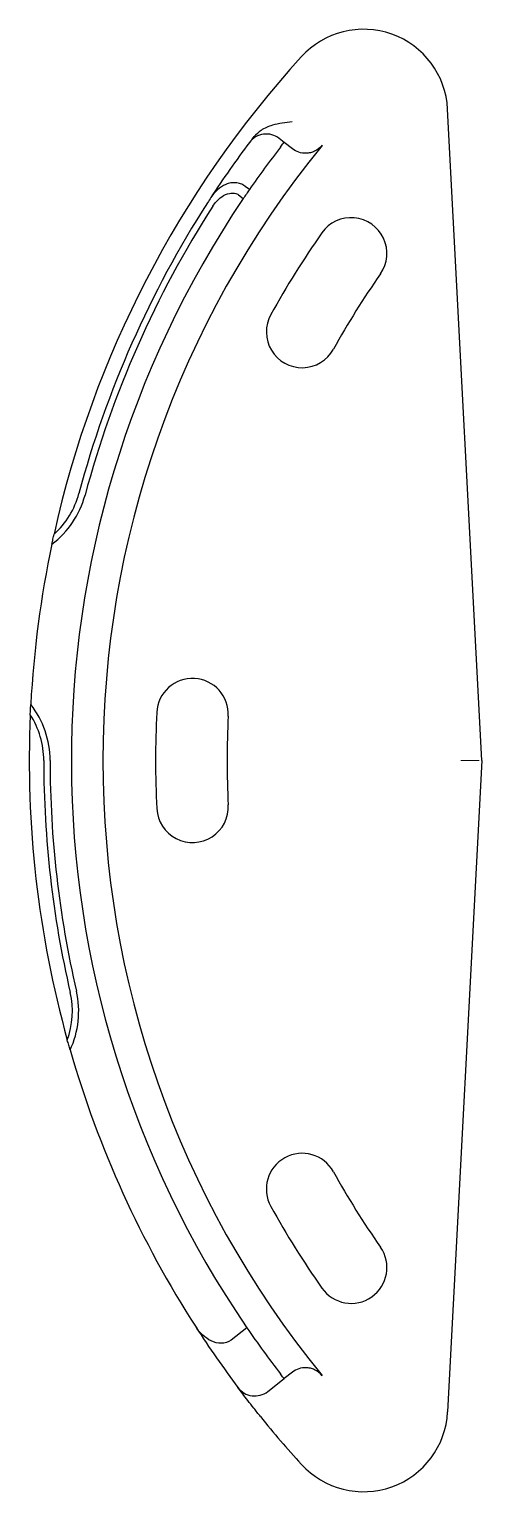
# Model space of a CAD drawing. Header units: millimetres. Extents: x 71 to 238, y 7 to 173.
# Drawn here: x 207.5 to 238.5, y 7 to 107 of the extents above.
import ezdxf

# ---------------------------------------------------------------- set-up
doc = ezdxf.new("R2010")
doc.units = ezdxf.units.MM
doc.linetypes.add('HIDDEN', pattern=[1.905, 1.27, -0.635])

msp = doc.modelspace()

# ---------------------------------------------------------------- linework, layer by layer
at = {"color": 7, "linetype": 'Continuous', "lineweight": 25}
for p, q in [((238.473, 57), (236.139, 101.544)), ((222.757, 99.491), (222.722, 99.447)), ((222.884, 99.656), (222.81, 99.56)), ((224.961, 99.267), (224.622, 99.533)), ((225.528, 98.824), (224.961, 99.267)), ((222.584, 96.033), (222.302, 96.253)), ((221.848, 95.672), (222.167, 95.423)), ((238.473, 57), (236.139, 12.456)), ((222.41, 18.219), (221.329, 17.374)), ((225.528, 15.176), (224.961, 14.733)), ((223.839, 13.856), (224.961, 14.733))]:
    msp.add_line(p, q, dxfattribs=at)
at = {"color": 7, "linetype": 'HIDDEN', "lineweight": 18}
for p, q in [((222.823, 99.579), (222.757, 99.491)), ((222.895, 99.644), (222.82, 99.575)), ((237.032, 57), (238.473, 57))]:
    msp.add_line(p, q, dxfattribs=at)
at = {"color": 7, "linetype": 'Continuous', "lineweight": 25}
for centre, radius, start, end in [((230.39, 101.243), 5.757, 3, 137.72861), ((279.061, 57), 71.532, 137.72861, 167.50717), ((279.061, 57), 66.494, 140.75973, 219.24027), ((279.061, 57), 70.539, 143.1935, 146.91702), ((223.735, 98.398), 1.439, 52, 143.1935), ((279.061, 57), 68.653, 142.35182, 145.35061), ((279.061, 57), 68.653, 145.35061, 145.96703), ((279.061, 57), 68.653, 145.96703, 214.39411), ((279.061, 57), 70.539, 147.27543, 165), ((279.061, 57), 70.107, 147.27543, 165), ((229.544, 91.672), 2.447, 325, 145), ((279.061, 57), 62.896, 145, 151), ((279.061, 57), 58.003, 145, 151), ((226.191, 86.306), 2.447, 151, 331), ((205.365, 76.747), 6.189, 306.84045, 345), ((205.365, 76.747), 5.757, 312.07616, 345), ((279.061, 57), 71.532, 168.06427, 176.93573), ((218.694, 60.164), 2.447, 357, 177), ((279.061, 57), 71.532, 177.49283, 195.50717), ((202.765, 57), 5.757, 360, 32.92384), ((202.765, 57), 6.189, 360, 38.15955), ((279.061, 57), 62.896, 177, 183), ((279.061, 57), 58.003, 177, 183), ((279.061, 57), 70.539, 180, 193), ((279.061, 57), 70.107, 180, 193), ((218.694, 53.836), 2.447, 183, 3), ((204.721, 39.837), 5.757, 340.07616, 13), ((204.721, 39.837), 6.189, 334.84045, 13), ((279.061, 57), 71.532, 196.06427, 212.79952), ((226.191, 27.694), 2.447, 29, 209), ((279.061, 57), 58.003, 209, 215), ((279.061, 57), 62.896, 209, 215), ((229.544, 22.328), 2.447, 215, 35), ((279.061, 57), 71.532, 212.79952, 216.82341), ((279.061, 57), 68.653, 214.39411, 217.64818), ((222.953, 14.99), 1.439, 216.82341, 308), ((279.061, 57), 71.532, 218.84068, 222.27139), ((230.39, 12.757), 5.757, 222.27139, 357)]:
    msp.add_arc(centre, radius, start, end, dxfattribs=at)
for points, knots in [([(225.508, 100.667), (225.054, 100.614), (224.317, 100.528), (223.4, 100.167), (223.048, 99.802), (222.895, 99.644)], [0, 0, 0, 0, 0.476521, 0.772692, 1, 1, 1, 1]), ([(224.703, 98.934), (224.744, 98.987), (224.78, 99.034), (224.844, 99.117), (224.872, 99.152), (224.938, 99.238), (224.961, 99.267), (224.961, 99.267)], [0, 0, 0, 0, 0.25, 0.25, 0.5, 0.5, 1, 1, 1, 1]), ([(227.561, 99.063), (227.414, 98.882), (227.229, 98.745), (226.943, 98.612), (226.846, 98.579), (226.657, 98.535), (226.563, 98.523), (226.288, 98.513), (226.119, 98.54), (225.801, 98.646), (225.657, 98.724), (225.528, 98.824)], [0, 0, 0, 0, 0.25, 0.25, 0.375, 0.375, 0.5, 0.5, 0.75, 0.75, 1, 1, 1, 1]), ([(222.284, 96.267), (222.192, 96.338), (222.091, 96.392), (221.875, 96.471), (221.762, 96.496), (221.533, 96.514), (221.417, 96.508), (221.192, 96.467), (221.081, 96.432), (220.766, 96.299), (220.572, 96.17), (220.231, 95.869), (220.084, 95.697), (219.958, 95.504)], [0, 0, 0, 0, 0.125, 0.125, 0.25, 0.25, 0.375, 0.375, 0.5, 0.5, 0.75, 0.75, 1, 1, 1, 1]), ([(220.305, 95.195), (220.423, 95.328), (220.553, 95.444), (220.869, 95.663), (221.053, 95.743), (221.346, 95.807), (221.467, 95.811), (221.628, 95.782), (221.678, 95.767), (221.765, 95.728), (221.804, 95.706), (221.84, 95.678)], [0.030719, 0.030719, 0.030719, 0.030719, 0.0755511, 0.0755511, 0.1357853, 0.1357853, 0.181005, 0.181005, 0.2030867, 0.2030867, 0.2232257, 0.2232257, 0.2232257, 0.2232257]), ([(209.076, 71.794), (209.1, 71.909), (209.148, 72.132), (209.198, 72.362), (209.223, 72.474)], [0, 0, 0, 0, 0.513499, 1, 1, 1, 1]), ([(207.598, 60.129), (207.603, 60.243), (207.613, 60.478), (207.625, 60.706), (207.631, 60.824)], [0, 0, 0, 0, 0.4865009, 1, 1, 1, 1]), ([(210.322, 37.206), (210.29, 37.319), (210.227, 37.539), (210.164, 37.765), (210.133, 37.875)], [0, 0, 0, 0, 0.513499, 1, 1, 1, 1]), ([(221.329, 17.374), (221.14, 17.226), (220.904, 17.155), (220.425, 17.148), (220.189, 17.212), (219.763, 17.414), (219.565, 17.553), (219.217, 17.869), (219.062, 18.051), (218.933, 18.251)], [0, 0, 0, 0, 0.25, 0.25, 0.5, 0.5, 0.75, 0.75, 1, 1, 1, 1]), ([(224.961, 14.733), (224.961, 14.733), (224.956, 14.74), (224.933, 14.769), (224.916, 14.791), (224.85, 14.876), (224.785, 14.959), (224.703, 15.066)], [0, 0, 0, 0, 0.25, 0.25, 0.5, 0.5, 1, 1, 1, 1]), ([(227.561, 14.937), (227.414, 15.118), (227.229, 15.255), (226.943, 15.388), (226.846, 15.421), (226.657, 15.465), (226.563, 15.477), (226.288, 15.487), (226.119, 15.46), (225.801, 15.354), (225.657, 15.276), (225.528, 15.176)], [0, 0, 0, 0, 0.25, 0.25, 0.375, 0.375, 0.5, 0.5, 0.75, 0.75, 1, 1, 1, 1]), ([(223.345, 12.138), (223.188, 12.334), (223.036, 12.524), (222.743, 12.896), (222.609, 13.068), (222.356, 13.395), (222.237, 13.55), (222.013, 13.845), (221.906, 13.987), (221.801, 14.127)], [0, 0, 0, 0, 0.25, 0.25, 0.5, 0.5, 0.75, 0.75, 1, 1, 1, 1])]:
    msp.add_open_spline(points, degree=3, knots=knots, dxfattribs=at)
for points in [[(222.302, 96.253), (222.296, 96.258), (222.29, 96.262), (222.284, 96.267)], [(219.958, 95.504), (219.877, 95.38), (219.798, 95.257), (219.718, 95.133)], [(220.081, 94.9), (220.149, 95.005), (220.224, 95.104), (220.305, 95.195)], [(221.84, 95.678), (221.843, 95.676), (221.846, 95.674), (221.848, 95.672)]]:
    msp.add_open_spline(points, degree=3, dxfattribs=at)

doc.saveas('drawing.dxf')
